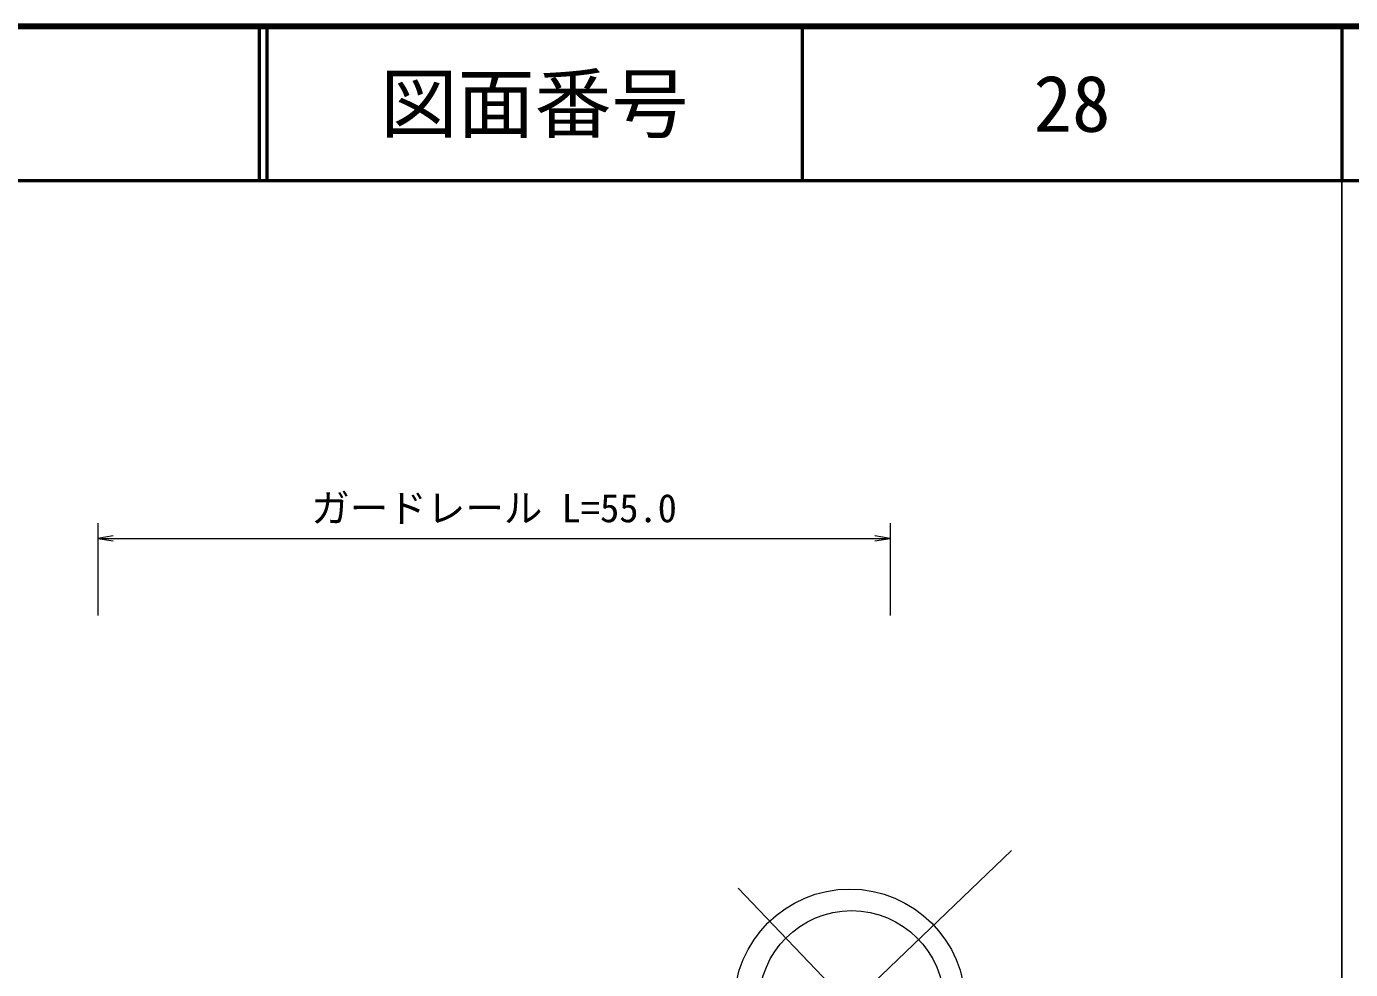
# Model space of a CAD drawing. Units: millimetres, scale not verified. Extents: x 40000 to 680000, y 20000 to 380000.
# Drawn here: x 493659 to 579566, y 318815 to 380000 of the extents above; entities that cross this region are included whole.
import ezdxf
from ezdxf.enums import TextEntityAlignment as Align

# ---------------------------------------------------------------- set-up
doc = ezdxf.new("R2010")
doc.units = ezdxf.units.MM
doc.header["$LTSCALE"] = 1000
for name, color, linetype, lineweight in [('M-BMK-SRVR', 3, 'Continuous', 13), ('M-STR-HTXT', 7, 'Continuous', 13), ('M-TTL', 2, 'Continuous', 140), ('M-TTL-BAND', 7, 'Continuous', 25), ('M-TTL-LINE', 7, 'Continuous', 50)]:
    doc.layers.add(name, color=color, linetype=linetype, lineweight=lineweight)
doc.layers.add('M-TTL-TXT', color=7, linetype='Continuous')
doc.styles.add('ＭＳ ゴシック', font='')
doc.styles.get('ＭＳ ゴシック').set_extended_font_data('MS Gothic')

# ---------------------------------------------------------------- blocks, each defined once
blk = doc.blocks.new('open_arrow')
at = {"color": 0, "linetype": 'Continuous', "lineweight": -2}
blk.add_lwpolyline([(7.5, 1.25), (0, 0), (7.5, -1.25)], dxfattribs=at)

msp = doc.modelspace()

# ---------------------------------------------------------------- linework, layer by layer
at = {"layer": 'M-BMK-SRVR'}
for p, q in [((557572, 326537), (533721, 303687)), ((554365, 308924), (539837, 324088))]:
    msp.add_line(p, q, dxfattribs=at)
for centre, radius in [((547072, 316536), 7500), ((547192, 316639), 6000)]:
    msp.add_circle(centre, radius, dxfattribs=at)
at = {"layer": 'M-STR-HTXT'}
for p, q in [((498288, 347785), (498288, 341785)), ((549704, 347785), (549704, 341785)), ((498288, 346785), (549704, 346785))]:
    msp.add_line(p, q, dxfattribs=at)
at = {"layer": 'M-TTL'}
msp.add_line((680000, 380000), (40000, 380000), dxfattribs=at)
at = {"layer": 'M-TTL-BAND'}
msp.add_line((579000, 20000), (579000, 370000), dxfattribs=at)
at = {"layer": 'M-TTL-LINE'}
for p, q in [((508747, 380000), (508747, 370000)), ((509247, 380000), (509247, 370000)), ((543997, 380000), (543997, 370000)), ((579000, 380000), (579000, 370000)), ((40000, 370000), (680000, 370000))]:
    msp.add_line(p, q, dxfattribs=at)

# ---------------------------------------------------------------- block references
at = {"layer": 'M-STR-HTXT', "xscale": 133, "yscale": 133}
msp.add_blockref('open_arrow', (498288, 346785), dxfattribs=at)
at = {"layer": 'M-STR-HTXT', "xscale": 133, "yscale": 133, "rotation": 180}
msp.add_blockref('open_arrow', (549704, 346785), dxfattribs=at)

# ---------------------------------------------------------------- texts
at = {"layer": 'M-STR-HTXT', "style": 'ＭＳ ゴシック'}
msp.add_text('ガードレール L=55.0', height=1833, dxfattribs=at).set_placement((523996, 347285), align=Align.BOTTOM_CENTER)
at = {"layer": 'M-TTL-TXT', "style": 'ＭＳ ゴシック'}
for s, p in [('図面番号', (526622, 375000)), ('28', (561497, 375000))]:
    msp.add_text(s, height=3666, dxfattribs=at).set_placement(p, align=Align.MIDDLE_CENTER)

doc.saveas('drawing.dxf')
